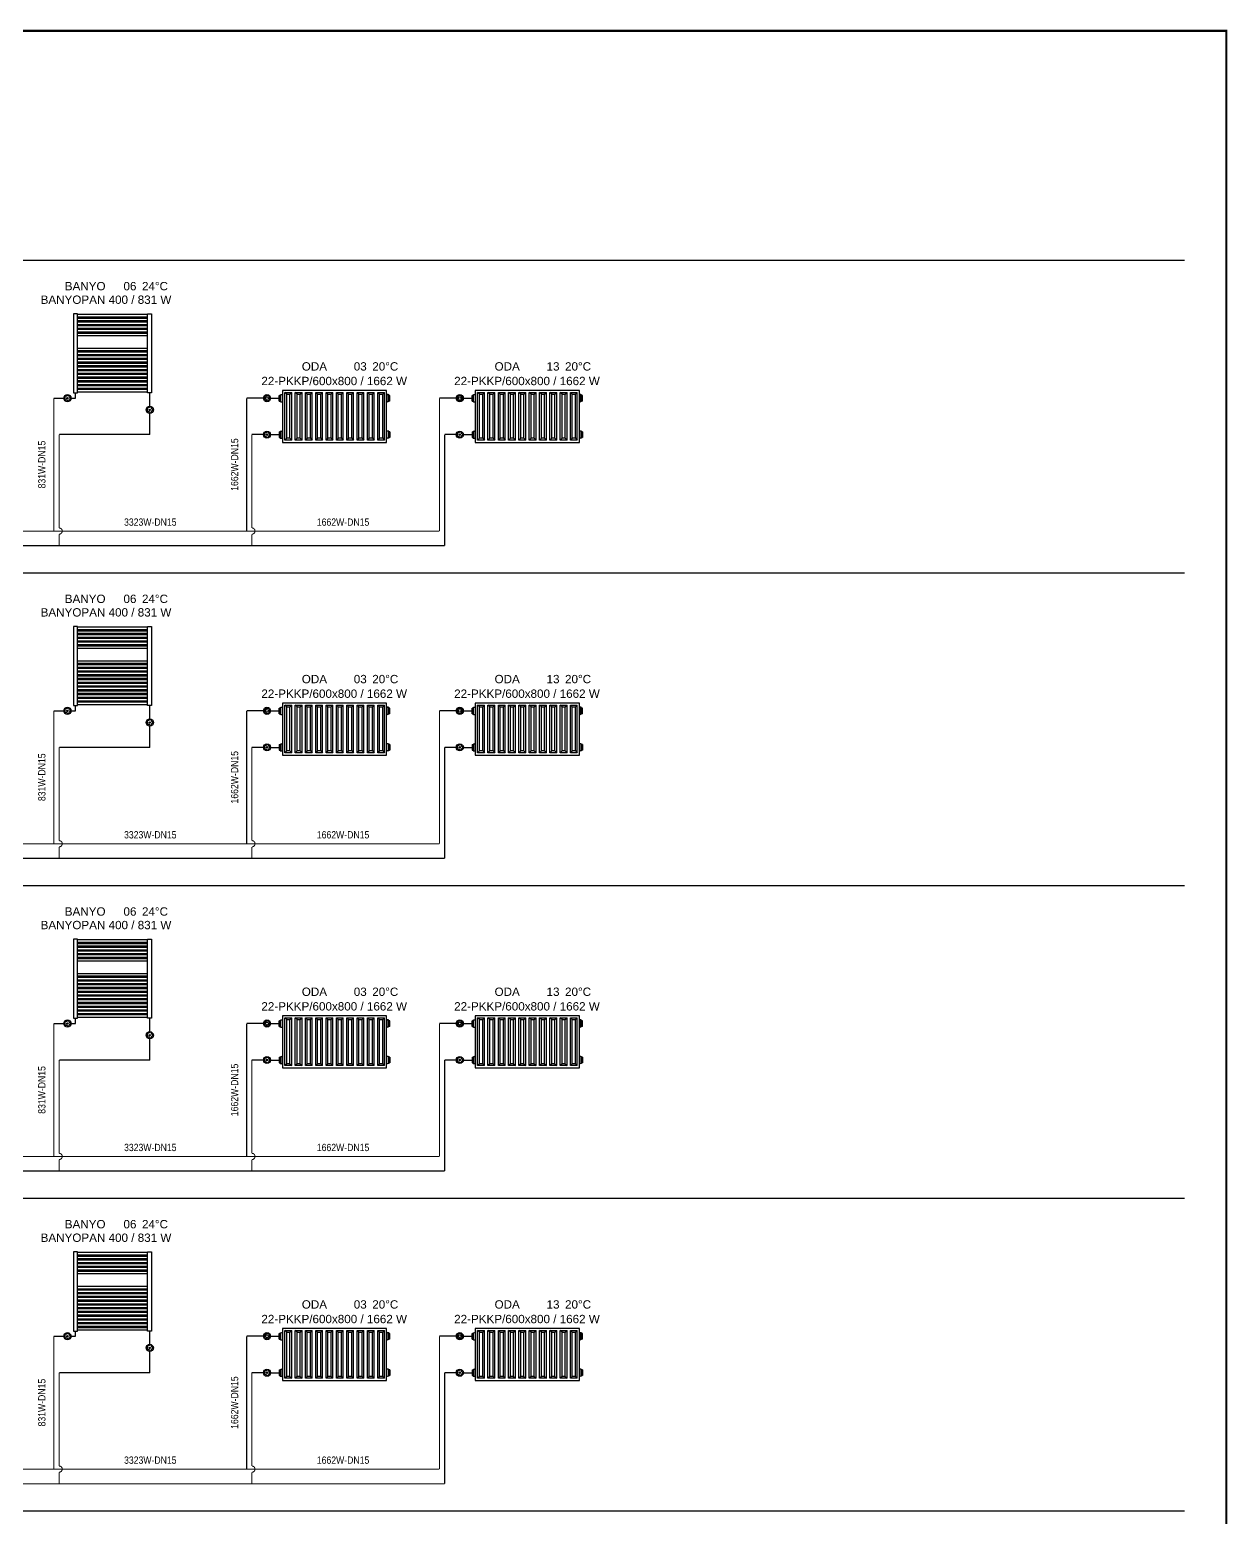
# Model space of a CAD drawing. Header units: centimetres. Extents: x -61 to 10101, y -10239 to 1521.
# Drawn here: x 4292 to 5441, y -3006 to -1579 of the extents above; entities that cross this region are included whole.
import ezdxf
from ezdxf.enums import TextEntityAlignment as Align

# ---------------------------------------------------------------- set-up
doc = ezdxf.new("R2010")
doc.units = ezdxf.units.CM
doc.linetypes.add('DASHED', pattern=[1.524, 1.27, -0.254])
doc.linetypes.add('ISITMA DONUS HATTI', pattern=[1.66, 1.57, -0.02, -0.07])
for name, color, linetype in [('MTY-ISITMA-DONUS-BORU', 30, 'ISITMA DONUS HATTI'), ('MTY-ISITMA-GIDIS-BORU', 10, 'Continuous'), ('MTY-RADYATÖR', 2, 'Continuous'), ('ROTAS-ISITMA-CAP', 41, 'Continuous'), ('ROTAS-ISITMA-DONUS', 30, 'DASHED'), ('ROTAS-ISITMA-GIDIS', 10, 'Continuous'), ('ROTAS-KAT-BANDI', 8, 'Continuous'), ('ROTAS-MASKE', 7, 'Continuous'), ('ROTAS-PAFTA', 7, 'Continuous'), ('ROTAS-RADYATOR', 2, 'Continuous')]:
    doc.layers.add(name, color=color, linetype=linetype)
doc.styles.add('MTYCAPLT', font='arial.ttf', dxfattribs={"width": 0.65, "height": 1})
doc.styles.add('ROTAS', font='arial.ttf')

# ---------------------------------------------------------------- blocks, each defined once
blk = doc.blocks.new('MTY-RADYATÖR BANYOPAN KOLON')
at = {"layer": 'MTY-ISITMA-DONUS-BORU'}
for p, q in [((87, 49.7), (87, 62.5)), ((87, 22.5), (87, 42.8)), ((87, 22.5), (0, 22.5))]:
    blk.add_line(p, q, dxfattribs=at)
at = {"layer": 'MTY-ISITMA-GIDIS-BORU'}
for p, q in [((-5, 57.5), (4.6, 57.5)), ((11.5, 57.5), (15.7, 57.5)), ((15.7, 57.5), (15.7, 62.5))]:
    blk.add_line(p, q, dxfattribs=at)
at = {"layer": 'MTY-RADYATÖR', "color": 15}
for p, q in [((8.7, 57.5), (7.3, 57.5)), ((87.7, 46.3), (86.3, 46.3))]:
    blk.add_line(p, q, dxfattribs=at)
at = {"layer": 'MTY-RADYATÖR', "color": 15, "linetype": 'ByBlock'}
for points in [[(13.7, 138.5), (13.7, 62.5)], [(17.7, 138.5), (13.7, 138.5)], [(17.7, 62.5), (17.7, 138.5)], [(84.7, 137.7), (17.7, 137.7)], [(84.7, 135.2), (17.7, 135.2)], [(84.7, 134.1), (17.7, 134.1)], [(84.7, 131.6), (17.7, 131.6)], [(84.7, 130.5), (17.7, 130.5)], [(84.7, 62.5), (84.7, 138.5)], [(84.7, 138.5), (88.7, 138.5)], [(88.7, 138.5), (88.7, 62.5)], [(84.7, 128), (17.7, 128)], [(84.7, 126.9), (17.7, 126.9)], [(84.7, 124.4), (17.7, 124.4)], [(84.7, 123.3), (17.7, 123.3)], [(84.7, 120.8), (17.7, 120.8)], [(84.7, 119.7), (17.7, 119.7)], [(84.7, 117.2), (17.7, 117.2)], [(84.7, 105.3), (17.7, 105.3)], [(84.7, 102.8), (17.7, 102.8)], [(84.7, 101.7), (17.7, 101.7)], [(84.7, 99.2), (17.7, 99.2)], [(84.7, 98.1), (17.7, 98.1)], [(84.7, 95.6), (17.7, 95.6)], [(84.7, 94.5), (17.7, 94.5)], [(84.7, 92), (17.7, 92)], [(84.7, 90.9), (17.7, 90.9)], [(84.7, 88.4), (17.7, 88.4)], [(84.7, 87.3), (17.7, 87.3)], [(84.7, 84.8), (17.7, 84.8)], [(84.7, 83.7), (17.7, 83.7)], [(84.7, 81.2), (17.7, 81.2)], [(84.7, 80.1), (17.7, 80.1)], [(84.7, 77.6), (17.7, 77.6)], [(84.7, 76.5), (17.7, 76.5)], [(84.7, 74), (17.7, 74)], [(84.7, 72.9), (17.7, 72.9)], [(13.7, 62.5), (17.7, 62.5)], [(84.7, 70.4), (17.7, 70.4)], [(84.7, 69.3), (17.7, 69.3)], [(84.7, 66.9), (17.7, 66.9)], [(84.7, 65.7), (17.7, 65.7)], [(84.7, 63.2), (17.7, 63.2)], [(88.7, 62.5), (84.7, 62.5)]]:
    blk.add_lwpolyline(points, dxfattribs=at)
at = {"layer": 'MTY-RADYATÖR', "color": 15}
for centre, radius in [((8, 57.5), 3.45), ((8, 57.5), 0.697), ((87, 46.3), 3.45), ((87, 46.3), 0.697)]:
    blk.add_circle(centre, radius, dxfattribs=at)
for centre, radius, start, end in [((6.1, 58.9), 0.622, 108, 180), ((3.8, 57.5), 2.15, 320.2532, 39.7468), ((6.1, 63.5), 4.01, 267.9571, 308.0429), ((8.7, 59.7), 0.622, 36, 108), ((12, 60.4), 2.8, 186.5365, 245.4635), ((11.8, 54.7), 2.6, 112.1116, 175.8884), ((10.4, 57.5), 0.622, 324, 36), ((6.1, 56.1), 0.622, 180, 252), ((6.6, 53.2), 2.44, 37.6114, 106.3886), ((8.7, 55.3), 0.622, 252, 324), ((85.1, 47.7), 0.622, 108, 180), ((82.8, 46.3), 2.15, 320.2532, 39.7468), ((85.1, 44.9), 0.622, 180, 252), ((85, 52.3), 4.01, 267.9571, 308.0429), ((85.6, 42), 2.44, 37.6114, 106.3886), ((87.7, 48.5), 0.622, 36, 108), ((87.7, 44.1), 0.622, 252, 324), ((91, 49.2), 2.8, 186.5365, 245.4635), ((90.8, 43.5), 2.6, 112.1116, 175.8884), ((89.3, 46.3), 0.622, 324, 36)]:
    blk.add_arc(centre, radius, start, end, dxfattribs=at)
at = {"layer": 'MTY-RADYATÖR', "style": 'MTYCAPLT', "width": 0.65}
for tag, p, height in [('MAHAL_001', (35.4, 157.7), 10), ('RAD_001', (41.5, 142.7), 10), ('DERECE_001', (32.2, 111.8), 10), ('NO_001', (40.8, 78), 15)]:
    blk.add_attdef(tag, p, '', height=height, dxfattribs=at)
blk = doc.blocks.new('MTY-RADYATOR KOLON')
at = {"layer": 'MTY-ISITMA-DONUS-BORU'}
for p, q in [((11, 22.5), (0, 22.5)), ((17.9, 22.5), (26.3, 22.5))]:
    blk.add_line(p, q, dxfattribs=at)
at = {"layer": 'MTY-ISITMA-GIDIS-BORU'}
for p, q in [((11, 57.5), (-5, 57.5)), ((17.9, 57.5), (26.3, 57.5))]:
    blk.add_line(p, q, dxfattribs=at)
at = {"layer": 'MTY-RADYATÖR', "color": 15}
for p, q in [((11.7, 57.5), (12.5, 57.5)), ((12.3, 58.4), (11.9, 58.5)), ((12.8, 59.1), (12.5, 59.4)), ((13.4, 60), (13.6, 59.6)), ((14.5, 60.2), (14.5, 59.4)), ((15.5, 60), (15.3, 59.6)), ((16.1, 59.1), (16.4, 59.4)), ((17.2, 57.5), (16.4, 57.5)), ((16.6, 58.4), (17, 58.5)), ((26.3, 60.2), (27.2, 60.2)), ((26.3, 58.8), (26.3, 60.2)), ((26.3, 58.8), (27.2, 58.8)), ((26.3, 56.2), (26.3, 58.8)), ((27.2, 60.2), (27.2, 60.7)), ((27.2, 60.7), (27.8, 60.7)), ((27.2, 58.8), (27.2, 60.2)), ((27.2, 56.2), (27.2, 58.8)), ((27.8, 60.9), (28.8, 61)), ((27.8, 60.7), (27.8, 60.9)), ((27.8, 54.3), (27.8, 60.7)), ((31.6, 17.2), (31.6, 63)), ((31.6, 63), (38.2, 63)), ((33.4, 61.3), (31.6, 63)), ((33.4, 19), (33.4, 61.3)), ((33.4, 61.3), (36.5, 61.3)), ((36.5, 61.3), (38.2, 63)), ((36.5, 19), (36.5, 61.3)), ((38.2, 17.2), (38.2, 63)), ((41.5, 17.2), (41.5, 63)), ((43.3, 61.3), (41.5, 63)), ((41.5, 63), (48.1, 63)), ((43.3, 19), (43.3, 61.3)), ((43.3, 61.3), (46.4, 61.3)), ((46.4, 61.3), (48.1, 63)), ((46.4, 19), (46.4, 61.3)), ((48.1, 17.2), (48.1, 63)), ((51.5, 17.2), (51.5, 63)), ((53.2, 61.3), (51.5, 63)), ((51.5, 63), (58, 63)), ((53.2, 19), (53.2, 61.3)), ((53.2, 61.3), (56.3, 61.3)), ((56.3, 61.3), (58, 63)), ((56.3, 19), (56.3, 61.3)), ((58, 17.2), (58, 63)), ((61.4, 17.2), (61.4, 63)), ((61.4, 63), (67.9, 63)), ((63.1, 61.3), (61.4, 63)), ((63.1, 19), (63.1, 61.3)), ((63.1, 61.3), (66.2, 61.3)), ((66.2, 61.3), (67.9, 63)), ((66.2, 19), (66.2, 61.3)), ((67.9, 17.2), (67.9, 63)), ((71.3, 17.2), (71.3, 63)), ((71.3, 63), (77.8, 63)), ((73, 61.3), (71.3, 63)), ((73, 19), (73, 61.3)), ((73, 61.3), (76.1, 61.3)), ((76.1, 61.3), (77.8, 63)), ((76.1, 19), (76.1, 61.3)), ((77.8, 17.2), (77.8, 63)), ((81.2, 17.2), (81.2, 63)), ((81.2, 63), (87.7, 63)), ((82.9, 61.3), (81.2, 63)), ((82.9, 19), (82.9, 61.3)), ((82.9, 61.3), (86, 61.3)), ((86, 61.3), (87.7, 63)), ((86, 19), (86, 61.3)), ((87.7, 17.2), (87.7, 63)), ((91.1, 17.2), (91.1, 63)), ((91.1, 63), (97.6, 63)), ((92.8, 61.3), (91.1, 63)), ((92.8, 19), (92.8, 61.3)), ((92.8, 61.3), (95.9, 61.3)), ((95.9, 61.3), (97.6, 63)), ((95.9, 19), (95.9, 61.3)), ((97.6, 17.2), (97.6, 63)), ((101, 17.2), (101, 63)), ((101, 63), (107.5, 63)), ((102.7, 61.3), (101, 63)), ((102.7, 19), (102.7, 61.3)), ((102.7, 61.3), (105.8, 61.3)), ((105.8, 61.3), (107.5, 63)), ((105.8, 19), (105.8, 61.3)), ((107.5, 17.2), (107.5, 63)), ((110.9, 17.2), (110.9, 63)), ((110.9, 63), (117.4, 63)), ((112.6, 61.3), (110.9, 63)), ((112.6, 19), (112.6, 61.3)), ((112.6, 61.3), (115.7, 61.3)), ((115.7, 61.3), (117.4, 63)), ((115.7, 19), (115.7, 61.3)), ((117.4, 17.2), (117.4, 63)), ((120.8, 17.2), (120.8, 63)), ((120.8, 63), (127.3, 63)), ((122.5, 61.3), (120.8, 63)), ((122.5, 19), (122.5, 61.3)), ((122.5, 61.3), (125.6, 61.3)), ((125.6, 61.3), (127.3, 63)), ((125.6, 19), (125.6, 61.3)), ((127.3, 17.2), (127.3, 63)), ((130.8, 60.9), (129.8, 61)), ((130.8, 60.7), (130.8, 60.9)), ((130.8, 54.3), (130.8, 60.7)), ((131.4, 60.7), (130.8, 60.7)), ((131.4, 60.2), (131.4, 60.7)), ((132.3, 60.2), (131.4, 60.2)), ((131.4, 58.8), (131.4, 60.2)), ((132.3, 58.8), (131.4, 58.8)), ((131.4, 56.2), (131.4, 58.8)), ((132.3, 58.8), (132.3, 60.2)), ((132.3, 56.2), (132.3, 58.8)), ((12.3, 56.6), (11.9, 56.5)), ((12.8, 55.9), (12.5, 55.6)), ((13.4, 55), (13.6, 55.4)), ((14.5, 54.8), (14.5, 55.6)), ((15.5, 55), (15.3, 55.4)), ((16.1, 55.9), (16.4, 55.6)), ((16.6, 56.6), (17, 56.5)), ((26.3, 56.2), (27.2, 56.2)), ((26.3, 54.8), (26.3, 56.2)), ((26.3, 54.8), (27.2, 54.8)), ((27.2, 54.8), (27.2, 56.2)), ((27.2, 54.3), (27.2, 54.8)), ((27.2, 54.3), (27.8, 54.3)), ((27.8, 54.1), (27.8, 54.3)), ((27.8, 54.1), (28.8, 54)), ((130.8, 54.1), (129.8, 54)), ((131.4, 54.3), (130.8, 54.3)), ((130.8, 54.1), (130.8, 54.3)), ((132.3, 56.2), (131.4, 56.2)), ((131.4, 54.8), (131.4, 56.2)), ((132.3, 54.8), (131.4, 54.8)), ((131.4, 54.3), (131.4, 54.8)), ((132.3, 54.8), (132.3, 56.2)), ((15.2, 22.5), (13.8, 22.5)), ((26.3, 25.2), (27.2, 25.2)), ((26.3, 25.2), (26.3, 23.8)), ((26.3, 23.8), (27.2, 23.8)), ((26.3, 23.8), (26.3, 21.2)), ((26.3, 21.2), (27.2, 21.2)), ((26.3, 21.2), (26.3, 19.8)), ((26.3, 19.8), (27.2, 19.8)), ((27.2, 25.7), (27.8, 25.7)), ((27.2, 25.7), (27.2, 25.2)), ((27.2, 25.2), (27.2, 23.8)), ((27.2, 23.8), (27.2, 21.2)), ((27.2, 21.2), (27.2, 19.8)), ((27.2, 19.8), (27.2, 19.3)), ((27.2, 19.3), (27.8, 19.3)), ((27.8, 25.9), (28.8, 26)), ((27.8, 25.9), (27.8, 25.7)), ((27.8, 25.7), (27.8, 19.3)), ((27.8, 19.3), (27.8, 19.1)), ((27.8, 19.1), (28.8, 19)), ((33.4, 19), (31.6, 17.2)), ((38.2, 17.2), (31.6, 17.2)), ((36.5, 19), (33.4, 19)), ((36.5, 19), (38.2, 17.2)), ((43.3, 19), (41.5, 17.2)), ((48.1, 17.2), (41.5, 17.2)), ((46.4, 19), (43.3, 19)), ((46.4, 19), (48.1, 17.2)), ((53.2, 19), (51.5, 17.2)), ((58, 17.2), (51.5, 17.2)), ((56.3, 19), (53.2, 19)), ((56.3, 19), (58, 17.2)), ((63.1, 19), (61.4, 17.2)), ((67.9, 17.2), (61.4, 17.2)), ((66.2, 19), (63.1, 19)), ((66.2, 19), (67.9, 17.2)), ((73, 19), (71.3, 17.2)), ((77.8, 17.2), (71.3, 17.2)), ((76.1, 19), (73, 19)), ((76.1, 19), (77.8, 17.2)), ((82.9, 19), (81.2, 17.2)), ((87.7, 17.2), (81.2, 17.2)), ((86, 19), (82.9, 19)), ((86, 19), (87.7, 17.2)), ((92.8, 19), (91.1, 17.2)), ((97.6, 17.2), (91.1, 17.2)), ((95.9, 19), (92.8, 19)), ((95.9, 19), (97.6, 17.2)), ((102.7, 19), (101, 17.2)), ((107.5, 17.2), (101, 17.2)), ((105.8, 19), (102.7, 19)), ((105.8, 19), (107.5, 17.2)), ((112.6, 19), (110.9, 17.2)), ((117.4, 17.2), (110.9, 17.2)), ((115.7, 19), (112.6, 19)), ((115.7, 19), (117.4, 17.2)), ((122.5, 19), (120.8, 17.2)), ((127.3, 17.2), (120.8, 17.2)), ((125.6, 19), (122.5, 19)), ((125.6, 19), (127.3, 17.2)), ((130.8, 25.9), (129.8, 26)), ((130.8, 19.1), (129.8, 19)), ((130.8, 25.9), (130.8, 25.7)), ((130.8, 25.7), (130.8, 19.3)), ((131.4, 25.7), (130.8, 25.7)), ((130.8, 19.3), (130.8, 19.1)), ((131.4, 19.3), (130.8, 19.3)), ((131.4, 25.7), (131.4, 25.2)), ((132.3, 25.2), (131.4, 25.2)), ((131.4, 25.2), (131.4, 23.8)), ((132.3, 23.8), (131.4, 23.8)), ((131.4, 23.8), (131.4, 21.2)), ((132.3, 21.2), (131.4, 21.2)), ((131.4, 21.2), (131.4, 19.8)), ((132.3, 19.8), (131.4, 19.8)), ((131.4, 19.8), (131.4, 19.3)), ((132.3, 25.2), (132.3, 23.8)), ((132.3, 23.8), (132.3, 21.2)), ((132.3, 21.2), (132.3, 19.8))]:
    blk.add_line(p, q, dxfattribs=at)
blk.add_lwpolyline([(129.3, 65), (29.3, 65), (29.3, 15), (129.3, 15)], close=True, dxfattribs=at)
for centre, radius in [((14.5, 57.5), 3.45), ((14.5, 57.5), 2.72), ((14.5, 57.5), 1.41), ((14.5, 22.5), 3.45), ((14.5, 22.5), 0.697)]:
    blk.add_circle(centre, radius, dxfattribs=at)
for centre, radius, start, end in [((28.7, 61.6), 0.575, 274, 350), ((129.8, 61.6), 0.575, 190, 266), ((28.7, 53.4), 0.575, 10, 86), ((129.8, 53.4), 0.575, 94, 170), ((12.6, 23.9), 0.622, 108, 180), ((10.3, 22.5), 2.15, 320.2532, 39.7468), ((12.6, 21.1), 0.622, 180, 252), ((12.5, 28.5), 4.01, 267.9571, 308.0429), ((13.1, 18.2), 2.44, 37.6114, 106.3886), ((15.2, 24.7), 0.622, 36, 108), ((15.2, 20.3), 0.622, 252, 324), ((18.5, 25.4), 2.8, 186.5365, 245.4635), ((18.3, 19.7), 2.6, 112.1116, 175.8884), ((16.8, 22.5), 0.622, 324, 36), ((28.7, 26.6), 0.575, 274, 350), ((28.7, 18.4), 0.575, 10, 86), ((129.8, 26.6), 0.575, 190, 266), ((129.8, 18.4), 0.575, 94, 170)]:
    blk.add_arc(centre, radius, start, end, dxfattribs=at)
at = {"layer": 'MTY-RADYATÖR', "color": 2, "style": 'MTYCAPLT', "width": 0.65}
for tag, p, height in [('MAHAL_001', (63.5, 86), 10), ('RAD_001', (69.6, 72.5), 10), ('NO_001', (33.9, 42.2), 15), ('DERECE_001', (86.3, 32.4), 10)]:
    blk.add_attdef(tag, p, '', height=height, dxfattribs=at)

msp = doc.modelspace()

# ---------------------------------------------------------------- linework, layer by layer
at = {"layer": 'ROTAS-ISITMA-DONUS', "ltscale": 12, "const_width": 1}
for points in [[(4320, -2074), (4320, -2063, 1), (4320, -2057), (4320, -1967.5)], [(4505, -2074), (4505, -2063, 1), (4505, -2057), (4505, -1967.5)], [(4320, -2374), (4320, -2363, 1), (4320, -2357), (4320, -2267.5)], [(4505, -2374), (4505, -2363, 1), (4505, -2357), (4505, -2267.5)], [(4320, -2674), (4320, -2663, 1), (4320, -2657), (4320, -2567.5)], [(4505, -2674), (4505, -2663, 1), (4505, -2657), (4505, -2567.5)], [(4320, -2974), (4320, -2963, 1), (4320, -2957), (4320, -2867.5)], [(4505, -2974), (4505, -2963, 1), (4505, -2957), (4505, -2867.5)]]:
    msp.add_lwpolyline(points, format="xyb", dxfattribs=at)
for points in [[(4690, -2074), (4690, -1967.5)], [(3270, -2074), (4690, -2074)], [(4690, -2374), (4690, -2267.5)], [(3270, -2374), (4690, -2374)], [(4690, -2674), (4690, -2567.5)], [(3270, -2674), (4690, -2674)], [(4690, -2974), (4690, -2867.5)], [(3270, -2974), (4690, -2974)]]:
    msp.add_lwpolyline(points, dxfattribs=at)
at = {"layer": 'ROTAS-ISITMA-GIDIS', "const_width": 1}
for points in [[(4315, -2060), (4315, -1932.5)], [(4500, -2060), (4500, -1932.5)], [(4685, -2060), (4685, -1932.5)], [(3270, -2060), (4685, -2060)], [(4315, -2360), (4315, -2232.5)], [(4500, -2360), (4500, -2232.5)], [(4685, -2360), (4685, -2232.5)], [(3270, -2360), (4685, -2360)], [(4315, -2660), (4315, -2532.5)], [(4500, -2660), (4500, -2532.5)], [(4685, -2660), (4685, -2532.5)], [(3270, -2660), (4685, -2660)], [(4315, -2960), (4315, -2832.5)], [(4500, -2960), (4500, -2832.5)], [(4685, -2960), (4685, -2832.5)], [(3270, -2960), (4685, -2960)]]:
    msp.add_lwpolyline(points, dxfattribs=at)
at = {"layer": 'ROTAS-KAT-BANDI'}
for points in [[(0, -1800), (5400, -1800)], [(0, -2100), (5400, -2100)], [(0, -2400), (5400, -2400)], [(0, -2700), (5400, -2700)], [(0, -3000), (5400, -3000)]]:
    msp.add_lwpolyline(points, dxfattribs=at)

# ---------------------------------------------------------------- wipeouts: each hides what was drawn before it
for points in [[(4313, -1844), (4413, -1844), (4413, -1832), (4313, -1832)], [(4522.4, -1922), (4641.6, -1922), (4641.6, -1910), (4522.4, -1910)], [(4707.4, -1922), (4826.6, -1922), (4826.6, -1910), (4707.4, -1910)], [(4313, -2144), (4413, -2144), (4413, -2132), (4313, -2132)], [(4522.4, -2222), (4641.6, -2222), (4641.6, -2210), (4522.4, -2210)], [(4707.4, -2222), (4826.6, -2222), (4826.6, -2210), (4707.4, -2210)], [(4313, -2444), (4413, -2444), (4413, -2432), (4313, -2432)], [(4522.4, -2522), (4641.6, -2522), (4641.6, -2510), (4522.4, -2510)], [(4707.4, -2522), (4826.6, -2522), (4826.6, -2510), (4707.4, -2510)], [(4313, -2744), (4413, -2744), (4413, -2732), (4313, -2732)], [(4522.4, -2822), (4641.6, -2822), (4641.6, -2810), (4522.4, -2810)], [(4707.4, -2822), (4826.6, -2822), (4826.6, -2810), (4707.4, -2810)]]:
    msp.add_wipeout(points).dxf.layer = 'ROTAS-MASKE'

# ---------------------------------------------------------------- next in the draw order: wipeouts: each hides what was drawn before it
for points in [[(4329, -1831), (4357, -1831), (4357, -1819), (4329, -1819)], [(4379.2, -1831), (4392.8, -1831), (4392.8, -1819), (4379.2, -1819)], [(4553.8, -1908), (4572.2, -1908), (4572.2, -1896), (4553.8, -1896)], [(4600.2, -1908), (4613.8, -1908), (4613.8, -1896), (4600.2, -1896)], [(4738.8, -1908), (4757.2, -1908), (4757.2, -1896), (4738.8, -1896)], [(4785.2, -1908), (4798.8, -1908), (4798.8, -1896), (4785.2, -1896)], [(4310.8, -2015.8), (4310.8, -1980.2), (4300.2, -1980.2), (4300.2, -2015.8)], [(4386.1, -2058.8), (4425.4, -2058.8), (4425.4, -2048.2), (4386.1, -2048.2)], [(4571.1, -2058.8), (4610.4, -2058.8), (4610.4, -2048.2), (4571.1, -2048.2)], [(4329, -2131), (4357, -2131), (4357, -2119), (4329, -2119)], [(4379.2, -2131), (4392.8, -2131), (4392.8, -2119), (4379.2, -2119)], [(4553.8, -2208), (4572.2, -2208), (4572.2, -2196), (4553.8, -2196)], [(4600.2, -2208), (4613.8, -2208), (4613.8, -2196), (4600.2, -2196)], [(4738.8, -2208), (4757.2, -2208), (4757.2, -2196), (4738.8, -2196)], [(4785.2, -2208), (4798.8, -2208), (4798.8, -2196), (4785.2, -2196)], [(4310.8, -2315.8), (4310.8, -2280.2), (4300.2, -2280.2), (4300.2, -2315.8)], [(4386.1, -2358.8), (4425.4, -2358.8), (4425.4, -2348.2), (4386.1, -2348.2)], [(4571.1, -2358.8), (4610.4, -2358.8), (4610.4, -2348.2), (4571.1, -2348.2)], [(4329, -2431), (4357, -2431), (4357, -2419), (4329, -2419)], [(4379.2, -2431), (4392.8, -2431), (4392.8, -2419), (4379.2, -2419)], [(4553.8, -2508), (4572.2, -2508), (4572.2, -2496), (4553.8, -2496)], [(4600.2, -2508), (4613.8, -2508), (4613.8, -2496), (4600.2, -2496)], [(4738.8, -2508), (4757.2, -2508), (4757.2, -2496), (4738.8, -2496)], [(4785.2, -2508), (4798.8, -2508), (4798.8, -2496), (4785.2, -2496)], [(4310.8, -2615.8), (4310.8, -2580.2), (4300.2, -2580.2), (4300.2, -2615.8)], [(4386.1, -2658.8), (4425.4, -2658.8), (4425.4, -2648.2), (4386.1, -2648.2)], [(4571.1, -2658.8), (4610.4, -2658.8), (4610.4, -2648.2), (4571.1, -2648.2)], [(4329, -2731), (4357, -2731), (4357, -2719), (4329, -2719)], [(4379.2, -2731), (4392.8, -2731), (4392.8, -2719), (4379.2, -2719)], [(4553.8, -2808), (4572.2, -2808), (4572.2, -2796), (4553.8, -2796)], [(4600.2, -2808), (4613.8, -2808), (4613.8, -2796), (4600.2, -2796)], [(4738.8, -2808), (4757.2, -2808), (4757.2, -2796), (4738.8, -2796)], [(4785.2, -2808), (4798.8, -2808), (4798.8, -2796), (4785.2, -2796)], [(4310.8, -2915.8), (4310.8, -2880.2), (4300.2, -2880.2), (4300.2, -2915.8)], [(4386.1, -2958.8), (4425.4, -2958.8), (4425.4, -2948.2), (4386.1, -2948.2)], [(4571.1, -2958.8), (4610.4, -2958.8), (4610.4, -2948.2), (4571.1, -2948.2)]]:
    msp.add_wipeout(points).dxf.layer = 'ROTAS-MASKE'

# ---------------------------------------------------------------- next in the draw order: texts
at = {"layer": 'ROTAS-ISITMA-CAP', "style": 'ROTAS', "width": 0.85}
for p in [(4309, -1996.2), (4309, -2296.2), (4309, -2596.2), (4309, -2896.2)]:
    msp.add_text('831W-DN15', height=7, rotation=90, dxfattribs=at).set_placement(p, align=Align.BOTTOM_CENTER)
for s, p in [('3323W-DN15', (4407.5, -2057)), ('1662W-DN15', (4592.5, -2057)), ('3323W-DN15', (4407.5, -2357)), ('1662W-DN15', (4592.5, -2357)), ('3323W-DN15', (4407.5, -2657)), ('1662W-DN15', (4592.5, -2657)), ('3323W-DN15', (4407.5, -2957)), ('1662W-DN15', (4592.5, -2957))]:
    msp.add_text(s, height=7, dxfattribs=at).set_placement(p, align=Align.BOTTOM_CENTER)

# ---------------------------------------------------------------- next in the draw order: wipeouts: each hides what was drawn before it
for points in [[(4398.4, -1831), (4421.6, -1831), (4421.6, -1819), (4398.4, -1819)], [(4619.4, -1908), (4642.6, -1908), (4642.6, -1896), (4619.4, -1896)], [(4804.4, -1908), (4827.6, -1908), (4827.6, -1896), (4804.4, -1896)], [(4398.4, -2131), (4421.6, -2131), (4421.6, -2119), (4398.4, -2119)], [(4619.4, -2208), (4642.6, -2208), (4642.6, -2196), (4619.4, -2196)], [(4804.4, -2208), (4827.6, -2208), (4827.6, -2196), (4804.4, -2196)], [(4398.4, -2431), (4421.6, -2431), (4421.6, -2419), (4398.4, -2419)], [(4619.4, -2508), (4642.6, -2508), (4642.6, -2496), (4619.4, -2496)], [(4804.4, -2508), (4827.6, -2508), (4827.6, -2496), (4804.4, -2496)], [(4398.4, -2731), (4421.6, -2731), (4421.6, -2719), (4398.4, -2719)], [(4619.4, -2808), (4642.6, -2808), (4642.6, -2796), (4619.4, -2796)], [(4804.4, -2808), (4827.6, -2808), (4827.6, -2796), (4804.4, -2796)]]:
    msp.add_wipeout(points).dxf.layer = 'ROTAS-MASKE'

# ---------------------------------------------------------------- next in the draw order: block references
at = {"layer": 'ROTAS-RADYATOR'}
ref = msp.add_blockref('MTY-RADYATÖR BANYOPAN KOLON', (4320, -1990), dxfattribs=at)
ref.add_attrib('RAD_001', 'BANYOPAN 400 / 831 W', dxfattribs={"layer": 'MTY-RADYATÖR', "height": 8, "style": 'MTYCAPLT'}).set_placement((4365, -1838), align=Align.MIDDLE_CENTER)
ref.add_attrib('NO_001', '06', dxfattribs={"layer": 'MTY-RADYATÖR', "height": 8, "style": 'MTYCAPLT'}).set_placement((4388, -1825), align=Align.MIDDLE_CENTER)
ref.add_attrib('DERECE_001', '24°C', dxfattribs={"layer": 'MTY-RADYATÖR', "height": 8, "style": 'MTYCAPLT'}).set_placement((4412, -1825), align=Align.MIDDLE_CENTER)
ref.add_attrib('MAHAL_001', 'BANYO', dxfattribs={"layer": 'MTY-RADYATÖR', "height": 8, "style": 'MTYCAPLT'}).set_placement((4345, -1825), align=Align.MIDDLE_CENTER)
ref = msp.add_blockref('MTY-RADYATOR KOLON', (4505, -1990), dxfattribs=at)
ref.add_attrib('RAD_001', '22-PKKP/600x800 / 1662 W', dxfattribs={"layer": 'MTY-RADYATÖR', "color": 2, "height": 8, "style": 'MTYCAPLT'}).set_placement((4584, -1916), align=Align.MIDDLE_CENTER)
ref.add_attrib('NO_001', '03', dxfattribs={"layer": 'MTY-RADYATÖR', "color": 2, "height": 8, "style": 'MTYCAPLT'}).set_placement((4609, -1902), align=Align.MIDDLE_CENTER)
ref.add_attrib('DERECE_001', '20°C', dxfattribs={"layer": 'MTY-RADYATÖR', "color": 2, "height": 8, "style": 'MTYCAPLT'}).set_placement((4633, -1902), align=Align.MIDDLE_CENTER)
ref.add_attrib('MAHAL_001', 'ODA', dxfattribs={"layer": 'MTY-RADYATÖR', "color": 2, "height": 8, "style": 'MTYCAPLT'}).set_placement((4565, -1902), align=Align.MIDDLE_CENTER)
ref = msp.add_blockref('MTY-RADYATOR KOLON', (4690, -1990), dxfattribs=at)
ref.add_attrib('RAD_001', '22-PKKP/600x800 / 1662 W', dxfattribs={"layer": 'MTY-RADYATÖR', "color": 2, "height": 8, "style": 'MTYCAPLT'}).set_placement((4769, -1916), align=Align.MIDDLE_CENTER)
ref.add_attrib('NO_001', '13', dxfattribs={"layer": 'MTY-RADYATÖR', "color": 2, "height": 8, "style": 'MTYCAPLT'}).set_placement((4794, -1902), align=Align.MIDDLE_CENTER)
ref.add_attrib('DERECE_001', '20°C', dxfattribs={"layer": 'MTY-RADYATÖR', "color": 2, "height": 8, "style": 'MTYCAPLT'}).set_placement((4818, -1902), align=Align.MIDDLE_CENTER)
ref.add_attrib('MAHAL_001', 'ODA', dxfattribs={"layer": 'MTY-RADYATÖR', "color": 2, "height": 8, "style": 'MTYCAPLT'}).set_placement((4750, -1902), align=Align.MIDDLE_CENTER)
ref = msp.add_blockref('MTY-RADYATÖR BANYOPAN KOLON', (4320, -2290), dxfattribs=at)
ref.add_attrib('RAD_001', 'BANYOPAN 400 / 831 W', dxfattribs={"layer": 'MTY-RADYATÖR', "height": 8, "style": 'MTYCAPLT'}).set_placement((4365, -2138), align=Align.MIDDLE_CENTER)
ref.add_attrib('NO_001', '06', dxfattribs={"layer": 'MTY-RADYATÖR', "height": 8, "style": 'MTYCAPLT'}).set_placement((4388, -2125), align=Align.MIDDLE_CENTER)
ref.add_attrib('DERECE_001', '24°C', dxfattribs={"layer": 'MTY-RADYATÖR', "height": 8, "style": 'MTYCAPLT'}).set_placement((4412, -2125), align=Align.MIDDLE_CENTER)
ref.add_attrib('MAHAL_001', 'BANYO', dxfattribs={"layer": 'MTY-RADYATÖR', "height": 8, "style": 'MTYCAPLT'}).set_placement((4345, -2125), align=Align.MIDDLE_CENTER)
ref = msp.add_blockref('MTY-RADYATOR KOLON', (4505, -2290), dxfattribs=at)
ref.add_attrib('RAD_001', '22-PKKP/600x800 / 1662 W', dxfattribs={"layer": 'MTY-RADYATÖR', "color": 2, "height": 8, "style": 'MTYCAPLT'}).set_placement((4584, -2216), align=Align.MIDDLE_CENTER)
ref.add_attrib('NO_001', '03', dxfattribs={"layer": 'MTY-RADYATÖR', "color": 2, "height": 8, "style": 'MTYCAPLT'}).set_placement((4609, -2202), align=Align.MIDDLE_CENTER)
ref.add_attrib('DERECE_001', '20°C', dxfattribs={"layer": 'MTY-RADYATÖR', "color": 2, "height": 8, "style": 'MTYCAPLT'}).set_placement((4633, -2202), align=Align.MIDDLE_CENTER)
ref.add_attrib('MAHAL_001', 'ODA', dxfattribs={"layer": 'MTY-RADYATÖR', "color": 2, "height": 8, "style": 'MTYCAPLT'}).set_placement((4565, -2202), align=Align.MIDDLE_CENTER)
ref = msp.add_blockref('MTY-RADYATOR KOLON', (4690, -2290), dxfattribs=at)
ref.add_attrib('RAD_001', '22-PKKP/600x800 / 1662 W', dxfattribs={"layer": 'MTY-RADYATÖR', "color": 2, "height": 8, "style": 'MTYCAPLT'}).set_placement((4769, -2216), align=Align.MIDDLE_CENTER)
ref.add_attrib('NO_001', '13', dxfattribs={"layer": 'MTY-RADYATÖR', "color": 2, "height": 8, "style": 'MTYCAPLT'}).set_placement((4794, -2202), align=Align.MIDDLE_CENTER)
ref.add_attrib('DERECE_001', '20°C', dxfattribs={"layer": 'MTY-RADYATÖR', "color": 2, "height": 8, "style": 'MTYCAPLT'}).set_placement((4818, -2202), align=Align.MIDDLE_CENTER)
ref.add_attrib('MAHAL_001', 'ODA', dxfattribs={"layer": 'MTY-RADYATÖR', "color": 2, "height": 8, "style": 'MTYCAPLT'}).set_placement((4750, -2202), align=Align.MIDDLE_CENTER)
ref = msp.add_blockref('MTY-RADYATÖR BANYOPAN KOLON', (4320, -2590), dxfattribs=at)
ref.add_attrib('RAD_001', 'BANYOPAN 400 / 831 W', dxfattribs={"layer": 'MTY-RADYATÖR', "height": 8, "style": 'MTYCAPLT'}).set_placement((4365, -2438), align=Align.MIDDLE_CENTER)
ref.add_attrib('NO_001', '06', dxfattribs={"layer": 'MTY-RADYATÖR', "height": 8, "style": 'MTYCAPLT'}).set_placement((4388, -2425), align=Align.MIDDLE_CENTER)
ref.add_attrib('DERECE_001', '24°C', dxfattribs={"layer": 'MTY-RADYATÖR', "height": 8, "style": 'MTYCAPLT'}).set_placement((4412, -2425), align=Align.MIDDLE_CENTER)
ref.add_attrib('MAHAL_001', 'BANYO', dxfattribs={"layer": 'MTY-RADYATÖR', "height": 8, "style": 'MTYCAPLT'}).set_placement((4345, -2425), align=Align.MIDDLE_CENTER)
ref = msp.add_blockref('MTY-RADYATOR KOLON', (4505, -2590), dxfattribs=at)
ref.add_attrib('RAD_001', '22-PKKP/600x800 / 1662 W', dxfattribs={"layer": 'MTY-RADYATÖR', "color": 2, "height": 8, "style": 'MTYCAPLT'}).set_placement((4584, -2516), align=Align.MIDDLE_CENTER)
ref.add_attrib('NO_001', '03', dxfattribs={"layer": 'MTY-RADYATÖR', "color": 2, "height": 8, "style": 'MTYCAPLT'}).set_placement((4609, -2502), align=Align.MIDDLE_CENTER)
ref.add_attrib('DERECE_001', '20°C', dxfattribs={"layer": 'MTY-RADYATÖR', "color": 2, "height": 8, "style": 'MTYCAPLT'}).set_placement((4633, -2502), align=Align.MIDDLE_CENTER)
ref.add_attrib('MAHAL_001', 'ODA', dxfattribs={"layer": 'MTY-RADYATÖR', "color": 2, "height": 8, "style": 'MTYCAPLT'}).set_placement((4565, -2502), align=Align.MIDDLE_CENTER)
ref = msp.add_blockref('MTY-RADYATOR KOLON', (4690, -2590), dxfattribs=at)
ref.add_attrib('RAD_001', '22-PKKP/600x800 / 1662 W', dxfattribs={"layer": 'MTY-RADYATÖR', "color": 2, "height": 8, "style": 'MTYCAPLT'}).set_placement((4769, -2516), align=Align.MIDDLE_CENTER)
ref.add_attrib('NO_001', '13', dxfattribs={"layer": 'MTY-RADYATÖR', "color": 2, "height": 8, "style": 'MTYCAPLT'}).set_placement((4794, -2502), align=Align.MIDDLE_CENTER)
ref.add_attrib('DERECE_001', '20°C', dxfattribs={"layer": 'MTY-RADYATÖR', "color": 2, "height": 8, "style": 'MTYCAPLT'}).set_placement((4818, -2502), align=Align.MIDDLE_CENTER)
ref.add_attrib('MAHAL_001', 'ODA', dxfattribs={"layer": 'MTY-RADYATÖR', "color": 2, "height": 8, "style": 'MTYCAPLT'}).set_placement((4750, -2502), align=Align.MIDDLE_CENTER)
ref = msp.add_blockref('MTY-RADYATÖR BANYOPAN KOLON', (4320, -2890), dxfattribs=at)
ref.add_attrib('RAD_001', 'BANYOPAN 400 / 831 W', dxfattribs={"layer": 'MTY-RADYATÖR', "height": 8, "style": 'MTYCAPLT'}).set_placement((4365, -2738), align=Align.MIDDLE_CENTER)
ref.add_attrib('NO_001', '06', dxfattribs={"layer": 'MTY-RADYATÖR', "height": 8, "style": 'MTYCAPLT'}).set_placement((4388, -2725), align=Align.MIDDLE_CENTER)
ref.add_attrib('DERECE_001', '24°C', dxfattribs={"layer": 'MTY-RADYATÖR', "height": 8, "style": 'MTYCAPLT'}).set_placement((4412, -2725), align=Align.MIDDLE_CENTER)
ref.add_attrib('MAHAL_001', 'BANYO', dxfattribs={"layer": 'MTY-RADYATÖR', "height": 8, "style": 'MTYCAPLT'}).set_placement((4345, -2725), align=Align.MIDDLE_CENTER)
ref = msp.add_blockref('MTY-RADYATOR KOLON', (4505, -2890), dxfattribs=at)
ref.add_attrib('RAD_001', '22-PKKP/600x800 / 1662 W', dxfattribs={"layer": 'MTY-RADYATÖR', "color": 2, "height": 8, "style": 'MTYCAPLT'}).set_placement((4584, -2816), align=Align.MIDDLE_CENTER)
ref.add_attrib('NO_001', '03', dxfattribs={"layer": 'MTY-RADYATÖR', "color": 2, "height": 8, "style": 'MTYCAPLT'}).set_placement((4609, -2802), align=Align.MIDDLE_CENTER)
ref.add_attrib('DERECE_001', '20°C', dxfattribs={"layer": 'MTY-RADYATÖR', "color": 2, "height": 8, "style": 'MTYCAPLT'}).set_placement((4633, -2802), align=Align.MIDDLE_CENTER)
ref.add_attrib('MAHAL_001', 'ODA', dxfattribs={"layer": 'MTY-RADYATÖR', "color": 2, "height": 8, "style": 'MTYCAPLT'}).set_placement((4565, -2802), align=Align.MIDDLE_CENTER)
ref = msp.add_blockref('MTY-RADYATOR KOLON', (4690, -2890), dxfattribs=at)
ref.add_attrib('RAD_001', '22-PKKP/600x800 / 1662 W', dxfattribs={"layer": 'MTY-RADYATÖR', "color": 2, "height": 8, "style": 'MTYCAPLT'}).set_placement((4769, -2816), align=Align.MIDDLE_CENTER)
ref.add_attrib('NO_001', '13', dxfattribs={"layer": 'MTY-RADYATÖR', "color": 2, "height": 8, "style": 'MTYCAPLT'}).set_placement((4794, -2802), align=Align.MIDDLE_CENTER)
ref.add_attrib('DERECE_001', '20°C', dxfattribs={"layer": 'MTY-RADYATÖR', "color": 2, "height": 8, "style": 'MTYCAPLT'}).set_placement((4818, -2802), align=Align.MIDDLE_CENTER)
ref.add_attrib('MAHAL_001', 'ODA', dxfattribs={"layer": 'MTY-RADYATÖR', "color": 2, "height": 8, "style": 'MTYCAPLT'}).set_placement((4750, -2802), align=Align.MIDDLE_CENTER)

# ---------------------------------------------------------------- next in the draw order: wipeouts: each hides what was drawn before it
for points in [[(4495.8, -2017.6), (4495.8, -1978.4), (4485.2, -1978.4), (4485.2, -2017.6)], [(4495.8, -2317.6), (4495.8, -2278.4), (4485.2, -2278.4), (4485.2, -2317.6)], [(4495.8, -2617.6), (4495.8, -2578.4), (4485.2, -2578.4), (4485.2, -2617.6)], [(4495.8, -2917.6), (4495.8, -2878.4), (4485.2, -2878.4), (4485.2, -2917.6)]]:
    msp.add_wipeout(points).dxf.layer = 'ROTAS-MASKE'

# ---------------------------------------------------------------- next in the draw order: linework, layer by layer
at = {"layer": 'ROTAS-PAFTA', "const_width": 2}
msp.add_lwpolyline([(-40, -4430), (5440, -4430), (5440, -1580), (-40, -1580)], close=True, dxfattribs=at)

# ---------------------------------------------------------------- next in the draw order: texts
at = {"layer": 'ROTAS-ISITMA-CAP', "style": 'ROTAS', "width": 0.85}
for p in [(4494, -1996.2), (4494, -2296.2), (4494, -2596.2), (4494, -2896.2)]:
    msp.add_text('1662W-DN15', height=7, rotation=90, dxfattribs=at).set_placement(p, align=Align.BOTTOM_CENTER)

doc.saveas('drawing.dxf')
